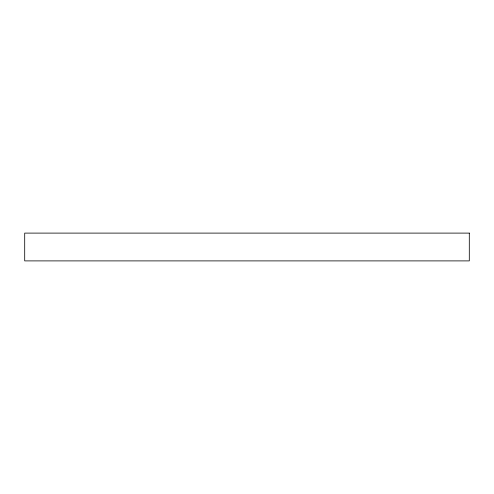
<?xml version="1.0" encoding="UTF-8"?>
<svg xmlns="http://www.w3.org/2000/svg" width="494" height="494" viewBox="0 0 494 494"><rect width="100%" height="100%" fill="white"/><g stroke="black" fill="none" stroke-linecap="round" stroke-linejoin="round"><path stroke-width="0.74" d="M469.3 233.106L24.7 233.106L24.7 260.894L469.3 260.894L469.3 233.106"/></g></svg>
